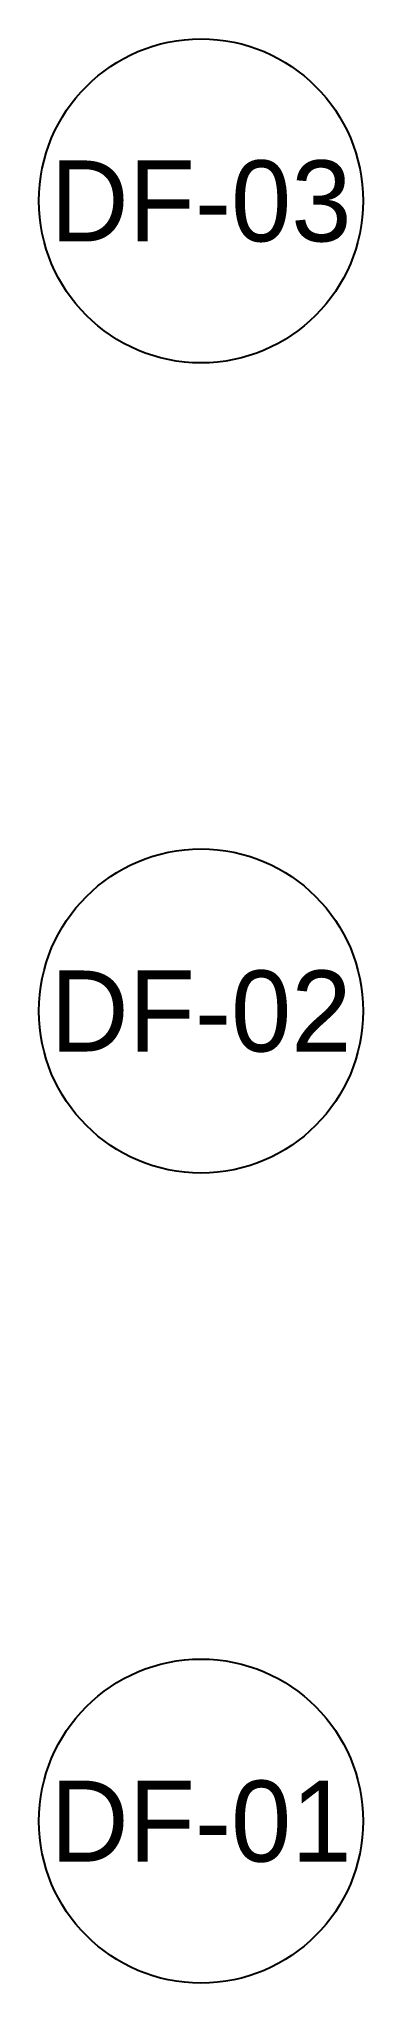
# Model space of a CAD drawing. Header units: metres. Extents: x -20 to 20, y -20 to 220.
import ezdxf
from ezdxf.enums import TextEntityAlignment as Align

# ---------------------------------------------------------------- set-up
doc = ezdxf.new("R2010")
doc.units = ezdxf.units.M

msp = doc.modelspace()

# ---------------------------------------------------------------- linework, layer by layer
for centre in [(0, 200), (0, 100), (0, 0)]:
    msp.add_circle(centre, 20)

# ---------------------------------------------------------------- texts
for s, p in [('DF-03', (0, 200)), ('DF-02', (0, 100)), ('DF-01', (0, 0))]:
    msp.add_text(s, height=10).set_placement(p, align=Align.MIDDLE_CENTER)

doc.saveas('drawing.dxf')
